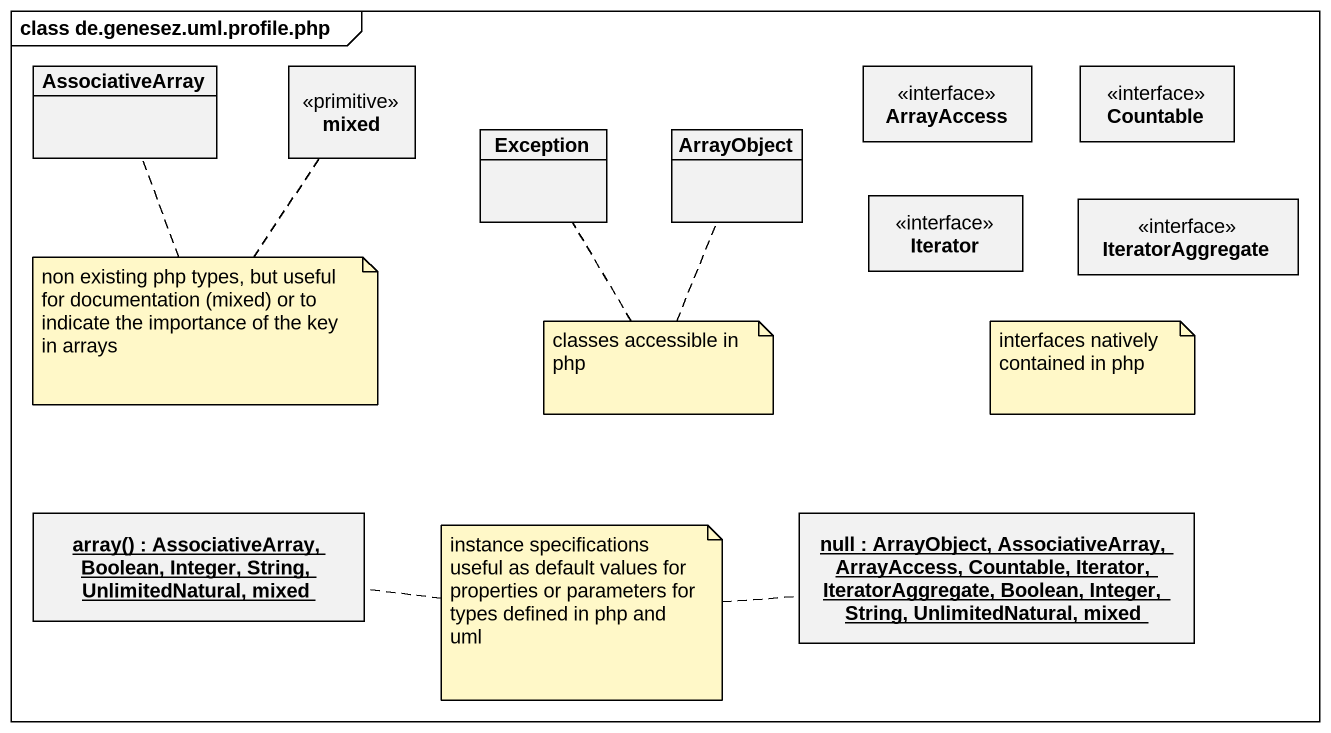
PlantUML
@startuml
mainframe class de.genesez.uml.profile.php
hide circle
hide empty members
class AssociativeArray
class mixed <<primitive>>
interface ArrayAccess
interface Countable
class "Exception" as Exception_
class ArrayObject
interface Iterator
interface IteratorAggregate
object "array() : AssociativeArray, Boolean, Integer, String, UnlimitedNatural, mixed" as array
object "null : ArrayObject, AssociativeArray, ArrayAccess, Countable, Iterator, IteratorAggregate, Boolean, Integer, String, UnlimitedNatural, mixed" as null
note as N1
  non existing php types, but useful for documentation (mixed) or to indicate the importance of the key in arrays
end note
N1 .. mixed
N1 .. AssociativeArray
note as N2
  classes accessible in php
end note
N2 .. ArrayObject
N2 .. Exception_
note as N3
  interfaces natively contained in php
end note
note as N4
  instance specifications useful as default values for properties or parameters for types defined in php and uml
end note
N4 .. null
N4 .. array
@enduml
